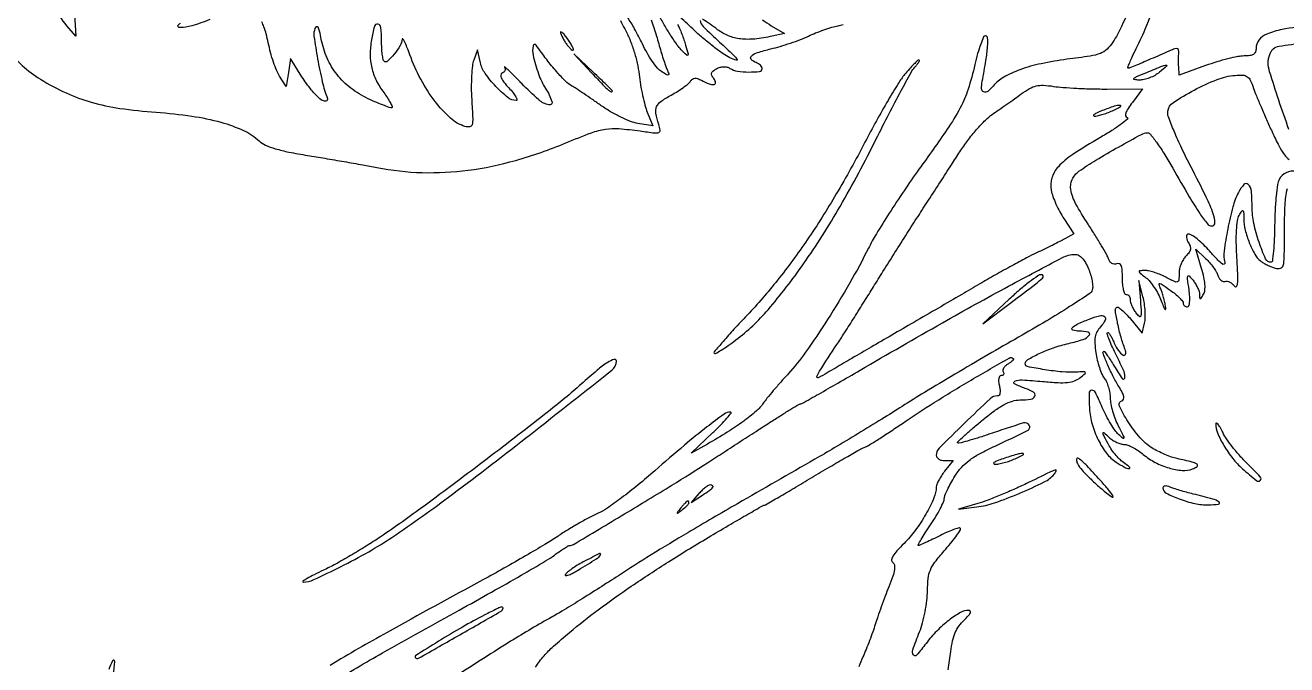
# Model space of a CAD drawing. Extents: x 39 to 1071, y 2 to 926.
# Drawn here: x 409 to 720.6, y 470.5 to 628.6 of the extents above; entities that cross this region are included whole.
import ezdxf

# ---------------------------------------------------------------- set-up
doc = ezdxf.new("R2010")
doc.units = 0

msp = doc.modelspace()

# ---------------------------------------------------------------- linework, layer by layer
for points in [[(683.172932, 636.044289, -0.006065), (679.756912, 628.281963, -0.036832), (677.651635, 624.431331, -0.05809), (676.183508, 622.652557, -0.102001), (674.575059, 621.640924, -0.051826), (672.019634, 620.975948, -0.006345), (666.287199, 620.177905, 0.020895), (659.921593, 619.102098, 0.034626), (654.686598, 617.605648, 0.042058), (650.664468, 615.752622, 0.090819), (648.060658, 613.573088, -0.05005), (646.708082, 612.24023, -0.279442), (645.741489, 612.110854, -0.292222), (645.211989, 612.901233, -0.052702), (645.367017, 614.75, 0.006714), (646.282321, 619.910631, 0.022761), (646.680067, 623.30646, 0.030353), (646.702783, 625.491507, 0.399559), (646.168052, 626, 0.297972), (645.700252, 625.694054, 0.014778), (644.979966, 623.905578, 0.019826), (644.233026, 621.602854, 0.012595), (643.538635, 618.870053, -0.021932), (641.864609, 612.761931, -0.044663), (639.925871, 608.184303, -0.028527), (636.699689, 602.885766, -0.004602), (629.743646, 593, 0.006981), (626.052543, 587.700884, 0.006293), (622.378399, 582.115625, 0.006317), (619.211375, 577.02622, 0.019799), (617.264743, 573.5, -0.014522), (612.645829, 564.920353, -0.011312), (607.149655, 555.865178, -0.011288), (601.718932, 547.766918, -0.03245), (597.475637, 542.5, 0.005074), (595.60018, 540.416544, 0.005043), (593.763465, 538.291184, 0.00495), (592.195076, 536.401259, 0.019587), (591.288951, 535.193393, -0.063291), (589.520091, 533.220264, -0.020334), (586.438542, 530.764536, -0.017789), (582.398095, 528.020324, -0.0112), (577.5, 525.093273), (573.5, 522.822925), (578.819751, 527.911462, 0.008117), (580.796302, 529.864527, 0.015545), (582.30666, 531.505242, 0.013915), (583.33559, 532.764345, 0.622815), (583.21979, 533, 0.157085), (581.607807, 532.480752, 0.008905), (577.359432, 529.310678, 0.011018), (571.813938, 524.817988, 0.004551), (564.5, 518.5055, -0.00914), (560.378124, 515.013502, -0.010086), (556.2625, 511.790175, -0.009548), (552.646879, 509.18078, -0.049749), (550.5, 507.989386, 0.020209), (548.551617, 507.05391, 0.007698), (545.9125, 505.600362, 0.007609), (543.090293, 503.931395, 0.009246), (540.5, 502.279279, -0.011247), (537.360844, 500.294718, -0.003561), (532.590625, 497.473151, -0.003553), (527.225722, 494.402015, -0.003943), (522, 491.513698, 0.002315), (498.378332, 478.55796, 0.009628), (484.322632, 470.406257, 0.015209)], [(421.169692, 631.22611), (421.5, 625.874521), (419.296549, 628.438907, -0.096141), (416.332451, 633.638118, -0.069605)], [(726.537389, 628.664544, 0.010563), (719.417493, 627.525663, 0.056117), (715.646027, 626.392584, 0.12404), (713.715597, 624.922653, 0.169904), (713, 622.877555, -0.093295), (712.832426, 621.987282, -0.159479), (712.356601, 621.408872, -0.109873), (711.481914, 621.092322, -0.032103), (710.045489, 621, 0.048495), (708.485081, 620.848298, 0.01281), (706.036128, 620.302084, 0.012877), (703.268171, 619.533587, 0.012905), (700.545489, 618.624115), (694, 616.248231), (693.881517, 618.374115, -0.009363), (693.848043, 619.279656, -0.007802), (693.84552, 620.242709, -0.007891), (693.87089, 621.124405, -0.021149), (693.925354, 621.75, 0.140153), (693.802134, 622.568849, 0.34754), (693.296747, 622.828105, 0.053175), (692.007356, 622.427508, 0.002226), (687.595917, 620.5, -0.003001), (685.39401, 619.54197, -0.004497), (683.459056, 618.734375, -0.001944), (681.79975, 618.066791, -0.094939), (681.451163, 618, -0.514355), (681.33723, 618.159365, -0.010949), (681.725545, 619.218678, -0.015783), (682.29909, 620.55721, -0.00884), (683.075857, 622.148693, 0.019688), (685.616286, 627.653462, 0.007771), (688.691307, 635.409449, 0.004423)], [(454.55288, 629.979478, -0.021053), (450.146733, 628.437147, -0.076256), (447.215053, 628.016847, -0.173927), (446.750743, 628.188563, -0.390387), (446.706772, 628.530824, -0.082359), (447.308763, 629.138183, -0.013936)], [(556.015883, 629.731913, 0.010269), (557.064211, 627.697704, -0.026842), (558.28505, 625.122668, -0.021139), (559.334205, 622.219486, -0.021165), (560.13296, 619.243053, -0.027184), (560.599871, 616.447704, 0.014204), (560.954555, 613.922693, 0.011725), (561.471734, 611.253829, 0.011896), (562.062318, 608.826292, 0.030765), (562.635751, 607.118523), (564.007816, 603.737047), (560.307598, 604.33751, -0.052966), (558.519066, 604.826167, -0.019631), (556.123996, 605.872259, -0.019196), (553.579788, 607.227484, -0.021947), (551.261598, 608.718986, 0.003224), (549.073335, 610.245651, 0.003472), (546.918845, 611.706256, 0.003282), (545.053063, 612.934681, 0.016556), (543.984602, 613.578905, -0.069326), (542.438666, 614.749026, -0.016913), (540.253046, 617.09212, -0.016024), (537.780398, 620.120154, -0.011565), (535.212894, 623.64452, 0.659044), (534.424089, 623.483729, 0.104847), (534.434528, 621.231842, 0.032407), (535.763354, 616.581973, 0.055043), (537.532627, 612.948316, -0.054746), (539.086389, 609.762052, -0.585494), (538.33866, 608.90094, -0.131498), (535.81734, 610.166209, -0.019299), (531.657392, 614.161404, 0.003496), (529.791649, 616.070186, 0.007787), (528.33919, 617.490572, 0.01243), (527.426037, 618.314042, 0.856626), (527.34746, 618.246814, -0.108431), (527.503758, 617.801509, -0.123201), (527.448099, 617.353587, -0.118727), (527.184563, 616.972594, -0.095955), (526.756231, 616.717012, 0.28799), (526.428826, 616.298047, 0.136058), (526.548207, 615.593834, 0.060539), (527.203108, 614.547656, 0.01828), (528.437091, 613.131602, -0.018462), (529.484727, 611.92851, -0.040398), (530.172925, 610.919908, -0.078849), (530.425586, 610.249967, -0.475084), (530.221887, 610, -0.172516), (528.179219, 610.726404, -0.032514), (525.230632, 613.464176, -0.034953), (522.595834, 616.672407, -0.100672), (521.435366, 619.291912), (520.730233, 622.5), (519.775545, 620, 0.063846), (519.432751, 618.582446, 0.014297), (519.230746, 616.098774, 0.01461), (519.162983, 613.196546, 0.013668), (519.261534, 610.22987, -0.004225), (519.50442, 605.571421, -0.07237), (519.350789, 604.053158, -0.300981), (518.764681, 603.517183, -0.113234), (517.601105, 603.59815, -0.111548), (514.04684, 605.619795, -0.044017), (510.216128, 609.785874, -0.040391), (506.685978, 615.236006, -0.038124), (503.999616, 621.286931, 0.008735), (503.281604, 623.19985, 0.021321), (502.66913, 624.574369, 0.052616), (502.259787, 625.217305, 0.689702), (502.073066, 625.157729, -0.121492), (501.583628, 623.553828, -0.036277), (500.106258, 621.442278, -0.033489), (498.471465, 619.687355, -0.405009), (497.632755, 619.700578, -0.150346), (497.384753, 620.168977, -0.01544), (497.185872, 621.420378, -0.018152), (497.046182, 622.96084, -0.013534), (497, 624.666667, 0.022654), (496.845615, 628.07244, 0.347816), (496.087844, 628.869626, 0.379334), (495.216914, 628.294222, 0.023618), (494.503671, 625.021726, 0.041342), (494.192143, 621.353878, 0.057636), (494.563365, 618.084208, 0.058312), (495.665555, 615.014224, 0.04364), (497.540654, 611.944897, -0.012627), (498.445861, 610.650791, -0.020175), (499.14497, 609.49705, -0.015158), (499.632926, 608.54618, -0.317356), (499.581532, 608.248198, -0.286434), (499.251365, 608.171773, -0.006812), (497.69697, 608.728773, -0.0129), (495.844363, 609.476272, -0.008143), (493.720716, 610.43891, -0.052827), (489.4078, 613.067968, -0.062129), (485.998344, 616.421202, -0.063259), (483.562855, 620.454309, -0.057925), (482.122981, 625.089446, 0.010534), (481.691001, 627.151146, 0.074411), (481.315953, 628.100731, 0.401141), (480.943909, 628.20897, 0.172362), (480.557578, 627.793907, 0.138127), (480.301624, 625.890587, 0.008791), (481.198066, 620.279438, 0.013898), (482.370058, 614.608507, 0.033717), (483.628684, 610.525252, -0.477013), (483.234035, 609.841972, -0.218457), (482.085382, 610.163965, -0.045557), (479.648897, 612.645285, -0.03069), (477.328257, 615.86944), (474.5, 620.355531), (473.982873, 616.927765), (473.465746, 613.5), (471.82445, 616, -0.047887), (471.114055, 617.347246, -0.015534), (470.322986, 619.458645, -0.015327), (469.584534, 621.873543, -0.016656), (469.017883, 624.263471, 0.014354), (468.512779, 626.43834, 0.025677), (467.956204, 628.186395, 0.025904), (467.419382, 629.416848, 0.440944)], [(563.605394, 629.923011, -0.004286), (564.242209, 628.005061, -0.004238), (564.892426, 625.929055, -0.005373), (565.456138, 624, 0.004873), (565.997198, 622.141556, 0.004755), (566.578667, 620.278726, 0.004692), (567.120188, 618.652542, 0.017732), (567.504393, 617.650981, -0.013785), (567.93323, 616.558921, -0.409868), (567.820227, 616.313401, -0.226847), (567.462095, 616.343796, -0.006859), (566.149496, 617.138711, -0.08077), (565.155289, 618.009709, -0.021282), (563.875153, 619.70202, -0.021034), (562.563999, 621.779499, -0.020194), (561.412828, 623.98773, 0.015522), (559.502119, 627.737991, 0.030138), (557.70975, 630.581, 0.035078)], [(570.109781, 628.794872, -0.02096), (570.597841, 627.783174, -0.009613), (571.152565, 626.427278, -0.009501), (571.682652, 624.975623, -0.012955), (572.101266, 623.646906, -0.002893), (572.699669, 621.513907, -0.267602), (572.621083, 621.212711, -0.411178), (572.36964, 621.209589, -0.0044), (571.012879, 622.542676, -0.043087), (570.03316, 623.707547, -0.009875), (568.593765, 625.841552, -0.010139), (567.028135, 628.375879, -0.009728), (565.544108, 631.006383, 0.010117)], [(575.686842, 629.755076, 0.1598), (576.456433, 628.270955, 0.007906), (580.5, 624.430153, -0.002641), (583.930677, 621.239548, -0.057565), (584.815574, 620.191845, -0.716714), (584.618185, 619.936121, -0.030404), (583.058011, 620.57938, -0.037728), (581.377115, 621.558098, -0.012529), (579.067878, 623.233854, -0.012393), (576.59273, 625.225576, -0.013788), (574.308011, 627.270019, 0.005044), (570.727768, 630.58828, 0.097546)], [(591.107642, 629.948247, 0.029566), (593.25, 628.491), (596.5, 626.550784), (593.5, 625.893707, -0.028237), (589.166621, 625.198112, -0.055339), (585.676717, 625.225551, -0.066256), (582.713345, 625.984583, -0.063225), (580, 627.5, 0.012883), (576.250683, 630.119731, 0.653867)], [(404.419435, 622.868245, 0.094652), (412.781394, 615.230795, 0.030531), (419.081115, 611.867683, 0.037953), (425.309574, 609.569754, 0.03373), (432.380605, 608.06156, 0.017726), (441.32088, 607.098937, -0.01815), (450.152619, 606.140435, -0.031964), (457.331488, 604.623007, -0.039366), (462.910754, 602.580694, -0.080279), (466.777145, 599.992994, 0.084709), (468.301928, 598.991802, 0.030413), (470.749718, 598.094994, 0.02306), (474.133522, 597.251597, 0.009917), (478.713376, 596.426137, -0.002111), (482.997764, 595.722805, -0.001508), (487.786288, 594.901077, -0.001523), (492.345368, 594.090244, -0.003263), (495.856964, 593.430972, 0.040859), (507.038028, 592.191158, 0.039688), (518.383269, 592.76542, 0.037245), (530.137694, 595.201625, 0.028432), (542.54645, 599.530694, -0.008479), (548.863421, 602.021308, -0.049997), (552.299787, 602.930641, -0.060049), (555.578565, 603.058004, -0.015359), (560.865956, 602.464154, 0.004913), (564.449656, 601.985655, 0.11652), (565.455396, 602.095803, 0.3538), (565.790512, 602.642872, 0.044531), (565.466096, 604.096976, -0.031508), (564.773847, 606.859638, -0.145987), (564.948362, 608.478227, -0.141114), (565.98551, 609.76681, -0.028755), (568.5, 611.326578, 0.014384), (570.090264, 612.250866, 0.016216), (571.560996, 613.230687, 0.015612), (572.751865, 614.138508, 0.08002), (573.30339, 614.756611, -0.0915), (573.784325, 615.271484, -0.136872), (574.355942, 615.489859, -0.105656), (575.069291, 615.405535, -0.040823), (575.987648, 615.006611, 0.030444), (577.90428, 614.126379, 0.127377), (579.15434, 613.980377, 0.430603), (579.509601, 614.47752, 0.125648), (579.057878, 615.430261, -0.052992), (578.546606, 616.199108, -0.190851), (578.486747, 616.773789, -0.16524), (578.83861, 617.287112, -0.037762), (579.739315, 617.860486, -0.054269), (580.609063, 618.210868, -0.0623), (581.494014, 618.3447, -0.066864), (582.329277, 618.254246, -0.080848), (583.053882, 617.945537, 0.103961), (584.888277, 617.261518, 0.035797), (587.726103, 617.039222, 0.031513), (590.375206, 617.188779, 0.379659), (591, 617.893011, 0.13875), (590.891374, 618.276919, 0.061199), (590.559375, 618.692784, 0.053891), (590.073796, 619.075237, 0.048303), (589.5, 619.361626, -0.114989), (588.314286, 620.164799, -0.414081), (588.346152, 620.987245, -0.112149), (589.825783, 621.841382, -0.016739), (593.163336, 622.753212, 0.014256), (595.438105, 623.362567, 0.009481), (598.010399, 624.18428, 0.009548), (600.478503, 625.077546, 0.018361), (602.413336, 625.902592, -0.014434), (604.214766, 626.687526, -0.010639), (606.250861, 627.455727, -0.010771), (608.208474, 628.100029, -0.023537), (609.738532, 628.489666, 0.02246), (611.021193, 628.813364, 0.026609)], [(721.125041, 602.811783, -0.007144), (718.601791, 610.102371, -0.004129), (716.351371, 617.11211, -0.075742), (716, 619.418344, -0.047579), (716.092405, 620.387211, -0.041804), (716.367188, 621.365849, -0.044039), (716.770629, 622.211128, -0.089507), (717.25, 622.766733, -0.131511), (718.664405, 623.396441, -0.004391), (724.788162, 624.312949, -0.009218)], [(636.920953, 469.33427, 0.003892), (637.275205, 471.612239, 0.00419), (637.584868, 473.840068, -0.023176), (638.054502, 476.479678, -0.044946), (638.712143, 478.516905, -0.053379), (639.629112, 480.161088, -0.051979), (640.88056, 481.590068, 0.018478), (641.924067, 482.631956, 0.074357), (642.431913, 483.373025, 0.253385), (642.413333, 483.795198, 0.263478), (642.051661, 484, 0.131657), (639.99756, 483.449587, 0.033739), (637.116211, 481.515905, 0.033033), (634.108776, 478.853801, 0.033833), (631.50392, 475.838824, -0.016366), (629.142512, 472.904541, -0.515487), (628.354859, 472.976809, -0.219651), (628.231581, 474.271302, -0.009494), (629.863913, 478.654746, 0.028494), (630.610889, 480.920253, 0.017259), (631.246562, 483.672254, 0.017269), (631.690077, 486.456725, 0.028927), (631.845364, 488.82113, -0.024869), (632.022325, 491.896732, -0.071866), (632.550361, 493.958779, -0.064614), (633.674065, 495.906786, -0.017381), (635.942986, 498.672569, 0.008768), (637.497244, 500.502003, 0.01247), (638.808252, 502.185024, 0.008516), (639.833325, 503.621459, 0.151846), (640, 504.157636, 0.480154), (639.738002, 504.367563, 0.024826), (638.541015, 504.037027, 0.024277), (636.938825, 503.419994, 0.013217), (635.033244, 502.516846, -0.003524), (633.096213, 501.552376, -0.005266), (631.388696, 500.739323, -0.002376), (629.925857, 500.07001, -0.106489), (629.600868, 500, -0.571408), (629.513743, 500.147838, -0.005275), (630.280285, 501.498269, -0.010479), (631.284223, 503.14391, -0.0059), (632.567624, 505.100489, 0.011874), (633.881987, 507.157444, 0.015067), (634.99174, 509.119653, 0.013091), (635.819078, 510.796261, 0.108478), (636, 511.620361, -0.09383), (636.14934, 512.409158, -0.015947), (636.756612, 513.82135, -0.016921), (637.589592, 515.453717, -0.014354), (638.575699, 517.119915, -0.041476), (640.226339, 519.309344, -0.049209), (642.131927, 521.061771, -0.038495), (644.704672, 522.704517, -0.014625), (648.519289, 524.604262, 0.006155), (656.557667, 528.438986, 0.421181), (656.981864, 529.735955, 0.363271), (655.595241, 530.310377, 0.005923), (647.006332, 527.502154, -0.005503), (644.165176, 526.570574, -0.00877), (641.714032, 525.843669, -0.003379), (639.620846, 525.277865, -0.266728), (639.302805, 525.363862, -0.420407), (639.30561, 525.629716, -0.00385), (640.891904, 527.12717, -0.009825), (642.837348, 528.865549, -0.005851), (645.217409, 530.861708, -0.013056), (648.380765, 533.31724, -0.034217), (650.806698, 534.857063, -0.048132), (652.830041, 535.71484, -0.076344), (654.686766, 536, 0.036174), (657.338889, 536.192128, 0.253957), (658.341102, 536.941489, 0.382256), (658.049217, 537.888877, 0.051613), (655.998813, 538.850569, -0.032506), (653.35199, 539.970929, -0.64565), (653.379146, 540.629183, -0.110377), (655.248912, 540.936836, -0.008907), (660.25, 540.563069, 0.009831), (664.07737, 540.284133, 0.037853), (666.460077, 540.337945, 0.061808), (668.133931, 540.715254, 0.081321), (669.5, 541.474811, 0.00779), (670.778499, 542.519971, 0.390964), (670.815589, 542.816297, 0.253412), (670.486073, 542.976918, 0.004731), (668.5, 542.87298, -0.03808), (665.13952, 542.921289, -0.017528), (660.794482, 543.46969, -0.00851), (656.547397, 544.232093, -0.358288), (656, 544.897936, -0.264661), (656.601662, 545.954983, -0.023759), (659.398636, 547.441009, -0.027893), (662.936025, 548.874813, -0.024832), (666.75, 549.97016, 0.021124), (670.294573, 550.95976, 0.140077), (671.802629, 551.975702, 0.557062), (671.554921, 552.73106, 0.059423), (669.3, 553, -0.071367), (667.773381, 553.219015, -0.540227), (667.599015, 553.79244, -0.111718), (668.776002, 554.692512, -0.013641), (671.782065, 555.974326, -0.029216), (674.338384, 556.814003, -0.220758), (675.557668, 556.597678, -0.388746), (675.754613, 555.713323, -0.053338), (674.541101, 554.045416, 0.06138), (673.698875, 552.847933, 0.079268), (673.261222, 551.579096, 0.059894), (673.174108, 549.976236, 0.020878), (673.42159, 547.67431, 0.022392), (673.779333, 545.849864, 0.020525), (674.307271, 544.010075, 0.021018), (674.914884, 542.408072, 0.060947), (675.509221, 541.385025, -0.059489), (676.059016, 540.444947, -0.030579), (676.526504, 539.16115, -0.029892), (676.851387, 537.762991, -0.039541), (676.968197, 536.461442, 0.046439), (677.116933, 535.026411, 0.021207), (677.56246, 533.193902, 0.020786), (678.198881, 531.289212, 0.026867), (678.946562, 529.604815, -0.002118), (680.199857, 527.120599, -0.105344), (680.336759, 526.591288, -0.649697), (680.153929, 526.500329, -0.011223), (679.039033, 527.464676, -0.057316), (678.182133, 528.440251, -0.016619), (677.094481, 530.126041, -0.016475), (675.986793, 532.121269, -0.016901), (675.022902, 534.168401, 0.012777), (673.3189, 537.866224, 0.314099), (672.382669, 538.383483, 0.383963), (671.74237, 537.673244, 0.014847), (671.854565, 533.837927, 0.054701), (672.506959, 529.996573, 0.045957), (673.998579, 526.143658, 0.047943), (676.058311, 522.836577, 0.084679), (678.407211, 520.652755, 0.015546), (680.517053, 519.362247, 0.117292), (681.631151, 519.03664, 0.714004), (681.760379, 519.358786, 0.025294), (680.216795, 520.560704, -0.046643), (679.246003, 521.385438, -0.022764), (678.163983, 522.599807, -0.022357), (677.145003, 523.975278, -0.030046), (676.357485, 525.310704, -0.001653), (675.23308, 527.527308, -0.17538), (675.193511, 527.8585, -0.563627), (675.362378, 527.91371, -0.004237), (676.691937, 526.75, 0.039318), (677.575073, 526.08023, 0.033227), (678.602068, 525.514062, 0.034541), (679.613168, 525.123817, 0.074963), (680.434385, 525, -0.092367), (681.314368, 524.836038, -0.028466), (682.548662, 524.276914, -0.027397), (683.886196, 523.480535, -0.026929), (685.136699, 522.538429, 0.05449), (688.084864, 520.561757, 0.049083), (691.494085, 519.185514, 0.052473), (694.780941, 518.58489, 0.111559), (697.324892, 518.959769, 0.073098), (698.430057, 519.584415, 0.513002), (698.410472, 520.105433, 0.086553), (697.205282, 520.632915, 0.005716), (693.5, 521.494428, -0.031034), (692.117746, 521.890504, -0.015547), (690.423963, 522.55176, -0.015373), (688.707876, 523.347202, -0.021923), (687.241152, 524.164978, -0.076977), (684.344758, 526.635002, -0.035623), (681.38305, 530.614409, -0.032789), (679.262052, 534.468925, -0.448534), (679.822862, 535.774287, 0.213201), (680.250152, 536.165903, 0.153837), (680.317866, 536.817535, 0.070148), (679.956647, 537.832856, 0.017928), (679.090985, 539.352783, -0.02098), (677.609899, 541.99057, -0.017197), (676.246666, 544.922114, -0.009479), (675.163338, 547.619309, -0.524993), (675.425975, 548, -0.239901), (675.641366, 547.890344, -0.005603), (676.320311, 546.934853, -0.011184), (677.094658, 545.763743, -0.007201), (677.941859, 544.373968, 0.018926), (679.923679, 541.288116, 0.656394), (680.55354, 541.41557, 0.15834), (680.382885, 543.040364, 0.012576), (678.5, 547, -0.009341), (677.521444, 549.023993, -0.014739), (676.766494, 550.798786, -0.0087), (676.217685, 552.277821, -0.28845), (676.298165, 552.631499, -0.435766), (676.539757, 552.622674, -0.034087), (676.972638, 552.046375, -0.02961), (677.474013, 551.164336, -0.016246), (677.986718, 550.032065, 0.052572), (678.995085, 548.176336, 0.108055), (680.196054, 547.051386, 0.514906), (680.753963, 547.29623, 0.144149), (680.662375, 548.437454, -0.02249), (679.639602, 551.508996, -0.01816), (678.812548, 554.886476, -0.010739), (678.238468, 557.999663, -0.241083), (678.511214, 558.844548, -0.346088), (678.925107, 558.894046, -0.034139), (679.800413, 558.274956, -0.031665), (680.861027, 557.292508, -0.018956), (681.997511, 556.003049), (684.841144, 552.518887), (685.461517, 555.009443, 0.054422), (685.629626, 556.243564, 0.022044), (685.599991, 557.943399, 0.0215), (685.406738, 559.785867, 0.025559), (685.061756, 561.5), (684.041622, 565.5), (684.423592, 560.522712, -0.00428), (684.627592, 557.528796, -0.095684), (684.51428, 556.670846, -0.55196), (684.167643, 556.586017, -0.04271), (683.402781, 557.463841, -0.028779), (682.865885, 558.294455, -0.026572), (682.412067, 559.203205, -0.027552), (682.095905, 560.056237, -0.075102), (682, 560.69113, 0.074813), (681.924751, 561.191223, 0.08866), (681.70625, 561.615519, 0.100678), (681.381354, 561.899158, 0.129981), (681, 562, -0.29927), (680.612571, 562.254704, -0.042227), (680.29375, 563.206428, -0.036755), (680.072364, 564.532999, -0.022975), (680, 566.106989, 0.01479), (679.939205, 568.161772, 0.082241), (679.695651, 569.234438, 0.216116), (679.235529, 569.669777, 0.176409), (678.551192, 569.658018, -0.110416), (677.93517, 569.56714, -0.116816), (677.352954, 569.751109, -0.105376), (676.87137, 570.1985, -0.076368), (676.545533, 570.856537, 0.050247), (676.097324, 571.894186, 0.005764), (674.832045, 574.105699, 0.006907), (673.256062, 576.705168, 0.005578), (671.494342, 579.453777, -0.020437), (668.435964, 584.552761, -0.082456), (667.247461, 587.968295, -0.150427), (667.570021, 590.468769, -0.132477), (669.25, 592.502925, -0.018118), (673.428398, 595.24537, -0.008475), (679.020928, 598.504412, -0.003915), (684.676076, 601.614872, -0.125029), (686.195226, 601.996736, -0.230405), (686.909087, 601.647128, -0.010693), (688.567299, 599.425077, -0.015888), (690.451268, 596.598741, -0.010552), (692.438133, 593.246736, 0.003898), (696.481589, 586.213359, 0.016212), (699.08856, 582.073359, 0.020411), (700.963237, 579.530146, 0.227499), (702.068094, 579, 0.421138), (702.838931, 579.789234, 0.079054), (702.433476, 582.000262, 0.029804), (700.711169, 586.088331, 0.005242), (696.942551, 593.529313, -0.008924), (694.644684, 598.150463, -0.012234), (692.754791, 602.39234, -0.009034), (691.341096, 605.96703, -0.125808), (691.192551, 607.33417, -0.213549), (692.563605, 609.507249, -0.024186), (697.678757, 612.565115, -0.02958), (703.352547, 615.176161, -0.07196), (707.828513, 616.217025, -0.032873), (709.750509, 616.253718, -0.143138), (710.816085, 615.887565, -0.13024), (711.5715, 614.984215, -0.02535), (712.379566, 613, 0.012786), (713.068589, 611.178409, 0.003685), (714.226161, 608.398438, 0.003704), (715.57804, 605.282411, 0.003938), (716.949091, 602.25, 0.011123), (718.663163, 598.744202, 0.038717), (719.989296, 596.602381, 0.065024), (721.142455, 595.393108, 0.171472)], [(722.814257, 592.505644, 0.155015), (720.449597, 592.158764, 0.157832), (718.738903, 590.512135, 0.086343), (718.318401, 589.239559, 0.011206), (717.961835, 586.389692, 0.012787), (717.698909, 582.958885, 0.010365), (717.587515, 579.269754, -0.008094), (717.496488, 575.720857, -0.013396), (717.291033, 572.731514, -0.006997), (717.023413, 570.295167, -0.375792), (716.701108, 570.007619, -0.29737), (715.361777, 570.863345, -0.023672), (713.737831, 574.966907, -0.03051), (712.452613, 579.638119, -0.050859), (712.021962, 583.690983, 0.022328), (711.831719, 587.579973, 0.16745), (711.081488, 589.236099, 0.43487), (710.009977, 589.22884, 0.066691), (708.639582, 587.269922, 0.053791), (707.257279, 583.703613, 0.017802), (705.993741, 578.225647, 0.015558), (705.116433, 572.788613, 0.096458), (705.29487, 569.980418, -0.324044), (705.135771, 569.571386, -0.307449), (704.685629, 569.581942, -0.047637), (703.584108, 570.538738, -0.009651), (701.834204, 572.451015, 0.027876), (698.975282, 575.355315, 0.075062), (696.570743, 576.957258, 0.513099), (695.839695, 576.548056, 0.16924), (696.167059, 575.104104, -0.046173), (696.691964, 574.060352, -0.128311), (696.788221, 573.251582, -0.122505), (696.477895, 572.475895, -0.040281), (695.675533, 571.532676, 0.06047), (695.033828, 570.713662, 0.039071), (694.492188, 569.635938, 0.038948), (694.122587, 568.481116, 0.058038), (694, 567.428571, -0.019384), (693.92942, 565.608691, -0.320774), (693.560463, 565.169168, -0.178396), (692.842951, 565.242195, -0.006555), (690.364307, 566.493839, 0.025214), (689.120957, 567.064532, 0.021242), (687.75389, 567.544141, 0.021774), (686.466893, 567.87468, 0.054025), (685.5, 567.971603, 0.016134), (684.300008, 567.923213, 0.441276), (684.124938, 567.700904, 0.184526), (684.339351, 567.334137, 0.005241), (685.795054, 566.189478, -0.057046), (686.781584, 565.233188, -0.025599), (687.855245, 563.778452, -0.02494), (688.844679, 562.107993, -0.030991), (689.585627, 560.461714, 0.009183), (690.145762, 559.056545, 0.060125), (690.520819, 558.398129, 0.678268), (690.681362, 558.440679, 0.070882), (690.669169, 559, 0.01568), (690.452411, 560.099302, 0.010604), (690.139754, 561.338003, 0.01069), (689.786217, 562.523472, 0.020886), (689.445427, 563.448522, -0.026694), (689.061811, 564.528306, -0.543749), (689.249383, 564.747384, -0.117893), (689.823076, 564.52616, -0.004008), (691.816831, 563.130428, -0.018043), (693.035899, 562.194308, -0.024221), (694.064944, 561.255883, -0.022688), (694.82359, 560.421054, -0.174813), (695, 559.931906, 0.107766), (695.077531, 559.576362, 0.099598), (695.297221, 559.273747, 0.09567), (695.625539, 559.070847, 0.090947), (696.011818, 559, 0.318497), (696.392667, 559.269986, 0.059121), (696.590349, 560.156759, 0.040762), (696.616873, 561.499308, 0.018485), (696.443534, 563.25, -0.003703), (696.094417, 565.95723, -0.132072), (696.183127, 566.578718, -0.539644), (696.491504, 566.633776, -0.019554), (697.431716, 565.55887, -0.033605), (698.034206, 564.701172, -0.029187), (698.548249, 563.730029, -0.030289), (698.90929, 562.793381, -0.072086), (699.030409, 562.05887, 0.013334), (699.070986, 561.180641, 0.41594), (699.220698, 561.05206, 0.237915), (699.443562, 561.187437, 0.007296), (700.016682, 562.13668, 0.104208), (700.351241, 563.143128, 0.046662), (700.379269, 564.544371, 0.036238), (700.118595, 566.320799, 0.018549), (699.549579, 568.501521), (698.126612, 573.229683), (700.546118, 570.956674, -0.02547), (701.516538, 569.947208, -0.021928), (702.431746, 568.794153, -0.022512), (703.169672, 567.672831, -0.057486), (703.567672, 566.786786, 0.059991), (703.884582, 566.090584, 0.079832), (704.335127, 565.562505, 0.098928), (704.844136, 565.279174, 0.160323), (705.334859, 565.282724, -0.130779), (705.865901, 565.31734, -0.068474), (706.496606, 565.100091, -0.060724), (707.125732, 564.679076, -0.056281), (707.653588, 564.10938, 0.435651), (708.129199, 564.054812, 0.196321), (708.451451, 564.680503, 0.032749), (708.499231, 566.811582, 0.004812), (708.271785, 571.124881, -0.010438), (708.116731, 574.86517, -0.018632), (708.168151, 577.943168, -0.020679), (708.395055, 580.316512, -0.097665), (708.837788, 581.603272, -0.01166), (709.509902, 582.700966, -0.441159), (709.766179, 582.744196, -0.221937), (709.931932, 582.418018, -0.005609), (709.969591, 580.717881, 0.058061), (710.317471, 577.991713, 0.034147), (711.324869, 574.859549, 0.033975), (712.679317, 572.036718, 0.095075), (714.095096, 570.372389, 0.036228), (714.793216, 569.890755, 0.017514), (715.748247, 569.373392, 0.017267), (716.785743, 568.901447, 0.023732), (717.75, 568.555001, 0.138405), (719.025479, 568.526414, 0.27538), (719.711991, 569.219399, 0.057556), (719.967136, 571.197411, 0.002934), (720.015313, 577.682612, -0.011556), (720.176188, 584.202196, -0.044539), (720.728165, 588.21188, -0.428984)], [(484.663233, 466.052139, -0.009227), (497.219359, 473.475762, -0.002943), (516.168288, 484.065333, 0.002124), (524.187602, 488.529687, 0.002796), (531.462648, 492.673985, 0.002031), (537.524194, 496.204934, 0.026839), (539.683278, 497.63557, -0.00697), (540.939076, 498.541447, -0.010017), (542.077811, 499.305449, -0.006222), (543.04706, 499.911048, -0.137359), (543.364743, 500, 0.13551), (544.416148, 500.290283, 0.000383), (557.002688, 507.826915, 0.002614), (568.726588, 514.942844, 0.005928), (577.5, 520.475237, 0.000009), (581.436634, 523.02345, 0.000006), (585.829586, 525.867227, 0.000006), (590.007452, 528.571916, 0.000014), (593.217741, 530.650392, -0.003083), (595.827612, 532.317488, -0.004765), (598.104886, 533.722303, -0.00165), (600.080397, 534.906245, -0.134963), (600.421406, 535, 0.128827), (600.780976, 535.094208, 0.000394), (604.964138, 537.452112, 0.002224), (609.687996, 540.147475, 0.001385), (615.203665, 543.347616, -0.00289), (635.516847, 555.051575, -0.005631), (651.878355, 564.110857, -0.002877), (665.152656, 571.168374, -0.117207), (668.301027, 571.970803, -0.138133), (669.156335, 571.744812, -0.072404), (670.020798, 571.049461, -0.055959), (670.849635, 569.929335, -0.032376), (671.595117, 568.426596, -0.027025), (672.125504, 566.935477, -0.027835), (672.485893, 565.410379, -0.028952), (672.646602, 564.060597, -0.095669), (672.530904, 563.176596, -0.16745), (671.795081, 562.214111, -0.003919), (666.956566, 559.055, -0.008246), (661.136192, 555.45368, -0.005449), (654.336992, 551.5, 0.00289), (646.771701, 547.152494, 0.00227), (638.620441, 542.355675, 0.002295), (631.082258, 537.82647, 0.00565), (625.600179, 534.412937, -0.003587), (620.587795, 531.263097, -0.002243), (614.676303, 527.643698, -0.002251), (608.819961, 524.130034, -0.004097), (604, 521.320764, 0.000877), (584.912885, 510.360059, 0.003061), (572.649056, 503.188571, 0.004614), (563.567649, 497.689288, 0.006311), (555.5, 492.559693, -0.003168), (550.848572, 489.560976, -0.002807), (545.96875, 486.496936, -0.002818), (541.543646, 483.787341, -0.00861), (538.5, 482.017991, 0.012513), (528.252696, 475.953466, 0.004934), (514.44665, 467.118383, 0.004992)], [(534.998192, 469.954704, -0.029075), (537.124161, 472.754517, -0.03342), (539.433384, 475.115142, -0.008883), (543.423103, 478.557098, -0.013679), (550.505533, 484.130272, -0.010028), (558.647847, 489.934433, -0.009069), (567.892343, 496.005671, -0.00673), (578.313617, 502.387885, -0.001339), (583.256, 505.306098, -0.002154), (587.485918, 507.763941, -0.000366), (591.235894, 509.917702, -0.130892), (591.544884, 510, 0.13197), (591.851845, 510.082455, 0.000469), (595.151815, 511.997323, 0.002454), (598.884973, 514.192823, 0.001533), (603.237312, 516.799397, -0.002268), (607.681212, 519.451929, -0.003112), (611.704326, 521.794952, -0.00201), (615.102567, 523.727707, -0.036691), (616.228525, 524.257452, 0.045075), (617.272615, 524.770198, 0.004241), (619.702763, 526.277138, 0.005408), (622.571022, 528.133326, 0.004229), (625.645405, 530.208055, -0.010672), (633.471469, 535.343934, -0.007086), (642.65346, 540.913552, -0.001531), (651.993768, 546.361256, -0.318135), (652.99167, 546.270121, -0.328331), (653.046481, 546.0352, -0.082575), (652.821117, 545.683635, -0.052866), (652.361445, 545.27198, -0.028634), (651.720637, 544.863537, 0.052792), (651.089048, 544.416735, 0.074815), (650.646118, 543.891155, 0.097047), (650.452377, 543.372393, 0.181328), (650.537985, 542.93854, -0.091828), (650.677093, 542.580345, -0.170406), (650.630962, 542.275696, -0.175148), (650.406447, 542.072267, -0.097656), (650.039965, 542, 0.229608), (649.652191, 541.812017, 0.123036), (649.428689, 541.315765, 0.073165), (649.403143, 540.524152, 0.033036), (649.589356, 539.5, -0.033014), (649.775765, 538.475023, -0.073335), (649.750025, 537.68362, -0.123451), (649.525919, 537.187897, -0.229022), (649.137218, 537, 0.189813), (647.339209, 536.291919, 0.004949), (640.97218, 530.237674, 0.00482), (634.712419, 524.048107, 0.197873), (634, 522.318394, 0.154822), (634.159518, 521.815577, 0.097769), (634.60882, 521.387278, 0.080144), (635.280072, 521.098238, 0.061743), (636.07258, 521), (638.14516, 521), (636.07258, 518.365141, 0.020758), (635.279233, 517.265554, 0.023035), (634.60882, 516.140603, 0.023195), (634.130244, 515.137071, 0.099984), (634, 514.49226, -0.103063), (633.436985, 511.789853, -0.026686), (631.435519, 507.792042, -0.027797), (628.811384, 503.725812, -0.042486), (626.065545, 500.554379, 0.014603), (624.29413, 498.725042, 0.048576), (623.291779, 497.387272, 0.09789), (622.948693, 496.449712, 0.301918), (623.217009, 495.865881, -0.208853), (623.667333, 495.21526, -0.086382), (623.690629, 494.122305, -0.045595), (623.27453, 492.437678, -0.011758), (622.295636, 489.811502, 0.004777), (621.39165, 487.486012, 0.003492), (620.430561, 484.887153, 0.003528), (619.554398, 482.411655, 0.007783), (618.928205, 480.506465, -0.00972), (618.32273, 478.688091, -0.005509), (617.522732, 476.509257, -0.005498), (616.66779, 474.330261, -0.009014), (615.890591, 472.506891, 0.013829), (614.873378, 470.055247, 0.086209)], [(430.412552, 464.789308, 0.013455), (431.135606, 471.324688, 0.824674), (430.513939, 471.5, 0.04407), (429.660305, 469.352601, 0.000806)]]:
    msp.add_lwpolyline(points, format="xyb")
for points in [[(541.970194, 625.055694, 0.025697), (542.449235, 624.261545, 0.02248), (543.02773, 623.483125, 0.023106), (543.615119, 622.827118, 0.06026), (544.109104, 622.43257, 0.369416), (544.327804, 622.466554, 0.26008), (544.379934, 622.723698, 0.05198), (544.079745, 623.409241, 0.015861), (543.488717, 624.376876, 0.011834), (542.139212, 626.333834, 0.131512), (541.409001, 626.926625, 0.68275), (541.179304, 626.700423, 0.021591)], [(548.958208, 616.75, 0.002776), (551.674887, 613.887533, 0.020484), (553.033091, 612.583618, 0.070267), (553.73167, 612.122185, 0.550933), (554, 612.291792, 0.197566), (553.920724, 612.484594, 0.001296), (552.604687, 613.807469, 0.004864), (551.070862, 615.311737, 0.003055), (549.25, 617.041792), (544.5, 621.5)], [(626.194678, 616.420011, 0.033871), (624.64813, 614.261276, 0.006097), (622.097481, 610.022953, 0.006553), (619.230788, 604.974664, 0.005885), (616.39063, 599.670011, -0.012891), (609.318328, 586.894228, -0.016666), (602.146911, 575.573958, -0.018108), (594.821346, 565.615533, -0.022548), (587.284702, 556.944661, 0.004582), (584.031937, 553.463225, 0.007616), (581.362775, 550.462933, 0.002316), (579.136414, 547.857966, 0.390154), (579.150582, 547.516084, 0.337743), (579.488396, 547.470555, 0.008513), (580.903487, 548.30823, 0.014805), (582.591978, 549.417179, 0.009119), (584.51467, 550.815998, 0.054004), (592.463332, 558.297113, 0.024611), (601.20474, 569.593456, 0.021604), (610.254517, 583.83233, 0.015364), (619.192779, 600.5, -0.003298), (622.356035, 606.756615, -0.004586), (625.276731, 612.314062, -0.002866), (627.798741, 616.943979, -0.057529), (628.730026, 618.25, 0.017283), (629.295969, 618.922166, 0.036784), (629.674849, 619.485937, 0.065684), (629.830266, 619.867276, 0.49129), (629.727791, 620, 0.191779), (629.383709, 619.862985, 0.008519), (628.449789, 618.948378, 0.013329), (627.367625, 617.791754, 0.00903)], [(689.139216, 616.966731, -0.047854), (688.041915, 616.217707, -0.034518), (686.696643, 615.593702, -0.035099), (685.32135, 615.175597, -0.061469), (684.139216, 615.054384, -0.031299), (682.907686, 615.15706, -0.613442), (682.813301, 615.437597, -0.097407), (683.47389, 615.890163, -0.004485), (686, 616.950695, -0.001717), (690.004048, 618.57359, -0.094413), (690.798354, 618.729133, -0.690216), (690.893563, 618.481939, -0.008898)], [(676.244067, 612.833618), (684.988134, 612.850998), (682.450114, 609.523483, 0.018292), (681.38273, 608.012514, 0.06002), (680.842733, 606.918609, 0.128658), (680.782869, 606.19674, 0.275649), (681.13457, 605.788477, -0.580523), (681.212806, 605.396686, -0.018944), (679.668939, 604.153165, -0.019009), (677.384852, 602.583268, -0.009908), (674.428522, 600.793682, 0.014107), (667.734004, 596.664012, 0.060609), (664.164267, 593.644938, 0.111122), (662.553049, 590.872019, 0.126273), (662.388072, 587.809642, 0.037704), (662.813625, 586.288396, 0.017839), (663.576956, 584.39823, 0.017566), (664.520593, 582.467569, 0.023719), (665.515011, 580.797952), (667.986567, 577.063179), (665.743284, 575.819246, -0.008418), (664.566492, 575.192364, -0.002562), (662.763783, 574.282294, -0.002565), (660.733362, 573.283258, -0.002797), (658.750447, 572.333868, 0.011488), (656.311234, 571.113452, 0.003509), (652.678756, 569.15767, 0.00351), (648.640386, 566.909658, 0.003831), (644.750447, 564.668838, -0.00047), (640.322761, 562.078456, -0.000216), (634.545444, 558.709116, -0.000214), (628.461805, 555.16813, -0.000295), (623, 551.996523, 0.000422), (617.962967, 549.069872, 0.000487), (613.165179, 546.27055, 0.000435), (609.104031, 543.890979, 0.002847), (607.072949, 542.682914, -0.021362), (604.861161, 541.475884, -0.66797), (604.518259, 541.777222, -0.06224), (605.172393, 543.123466, -0.001178), (609.448886, 549.665386, 0.00279), (611.355902, 552.603262, 0.001328), (613.778735, 556.403973, 0.001317), (616.289953, 560.389691, 0.00187), (618.5, 563.94748, -0.001957), (620.844649, 567.720493, -0.001022), (623.79375, 572.403712, -0.001016), (626.83876, 577.195799, -0.001555), (629.5, 581.336723, 0.000114), (632.114844, 585.379789, 0.000084), (635.013876, 589.866167, 0.000085), (637.757101, 594.11457, 0.000188), (639.84511, 597.352124, -0.018827), (641.776883, 600.115611, -0.016679), (643.987467, 602.84321, -0.016985), (646.143885, 605.165394, -0.048029), (647.84511, 606.576476, 0.002711), (649.497999, 607.711846, 0.001614), (651.454501, 609.080826, 0.001615), (653.395785, 610.457915, 0.002792), (655, 611.617283, -0.026946), (657.06189, 612.960824, -0.07336), (658.677713, 613.600903, -0.071104), (660.43881, 613.757596, -0.024202), (663, 613.496421, 0.01885), (665.315553, 613.235236, 0.006156), (668.746695, 613.021147, 0.006124), (672.566327, 612.876868, 0.006874)], [(675, 607.5, 0.013736), (673.747533, 606.977738, 0.045293), (672.96875, 606.538986, 0.253165), (672.838042, 606.282499, 0.401021), (673, 606.121182, 0.060302), (673.774793, 606.198773, 0.017427), (674.940625, 606.502824, 0.017255), (676.241381, 606.94035, 0.017606), (677.5, 607.463885, 0.022031), (679.49257, 608.484714, 0.764014), (679.410409, 608.804437, 0.085406), (677.989591, 608.581041, 0.010311)], [(652, 560.865793), (645.5, 554.818591), (652.5, 560.090736, 0.001031), (658.606884, 564.709984, 0.023745), (660.28374, 566.114169, 0.309559), (660.407852, 566.654502, 0.316517), (659.95, 566.956498, 0.146654), (659.088229, 566.669745, 0.010322), (657.016563, 565.149408, 0.013899), (654.595494, 563.185417, 0.009998)], [(546.297801, 539.906145, -0.016766), (538.199925, 533.122432, -0.003243), (523.077455, 521.450988, -0.003585), (507.529021, 509.786079, -0.010718), (496.670286, 502.114908, -0.009215), (493.235613, 499.888218, -0.00677), (489.350764, 497.542557, -0.006845), (485.613074, 495.422421, -0.015102), (482.690608, 493.930238, 0.00652), (480.390451, 492.805139, 0.013804), (478.645048, 491.86164, 0.01849), (477.556855, 491.17917, 0.738251), (477.611685, 491.000789, 0.108831), (480.25706, 491.581522, 0.00828), (486.88599, 494.779312, 0.012387), (493.821038, 498.485501, 0.019512), (499.55889, 502.039739, 0.012593), (514.491428, 512.672999, 0.005508), (533.771313, 527.482111, 0.001108), (553.933633, 543.397607, 0.228969), (555, 545.604151, 0.506354), (554.433329, 546.020243, 0.069022), (552.866416, 545.278929, 0.029764), (550.231692, 543.320387, 0.008025)], [(703.02277, 530.151129, 0.104441), (703.472583, 527.827886, 0.034217), (705.053047, 524.699364, 0.033891), (707.233073, 521.539656, 0.04467), (709.64585, 519.006086, 0.009268), (713.147207, 516.044955, 0.392036), (714.045665, 516.102338, 0.399495), (714.045334, 516.991545, 0.009299), (710.827586, 520.25, -0.018436), (709.034257, 522.133639, -0.014907), (707.247979, 524.279688, -0.015166), (705.717747, 526.360814, -0.037149), (704.75858, 528, 0.014538), (704.097051, 529.257639, 0.041434), (703.542057, 530.075644, 0.160869), (703.207396, 530.291495, 0.485448)], [(650.5, 521.471998, 0.013691), (649.078083, 520.959805, 0.055216), (648.2625, 520.531627, 0.409853), (648.211895, 520.280813, 0.248979), (648.5, 520.121956, 0.04997), (649.475496, 520.204075, 0.019594), (650.79375, 520.503051, 0.019163), (652.20472, 520.940331, 0.022641), (653.5, 521.463885, 0.020931), (655.460525, 522.462862, 0.770423), (655.381862, 522.764377, 0.073615), (653.944168, 522.555524, 0.006785)], [(668.87876, 520.25, 0.061177), (670.023725, 518.643347, 0.016061), (672.236402, 516.37729, 0.016521), (674.864322, 514.015284, 0.019623), (677.5, 511.970233, 0.675087), (677.670657, 512.078893, 0.10977), (677.44375, 512.611904, 0.019841), (676.294832, 514.08979, 0.006607), (674.5, 516.162374, 0.008707), (671.179865, 519.767052, 0.04511), (669.143936, 521.548715, 0.579208), (668.660844, 521.332255, 0.150246)], [(656.262746, 515.320005, -0.008824), (653.142914, 513.869811, -0.007178), (649.752379, 512.42385, -0.007263), (646.589989, 511.181847, -0.01872), (644.262746, 510.404746), (639.5, 509.010209), (644, 509.55001, 0.053494), (648.381027, 510.558586, 0.016858), (654.662759, 512.972464, 0.014052), (660.67871, 515.721957, 0.105712), (663.123119, 517.648349, 0.071914), (663.620205, 518.460678, 0.649306), (663.414614, 518.683047, 0.030588), (662.064138, 518.130532, 0.000815)], [(575.404988, 512.845198), (573.5, 510.690397), (576.25, 512.460208, 0.010783), (578.064072, 513.683799, 0.078231), (578.81588, 514.414433, 0.422229), (578.753966, 514.809368, 0.155293), (578.154988, 515, 0.142218), (577.713411, 514.871807, 0.024894), (576.998607, 514.367027, 0.025257), (576.196286, 513.670204, 0.020305)], [(690, 514.292201, 0.277762), (690.785921, 512.986613, 0.03222), (694.033366, 511.526062, 0.036611), (697.864208, 510.403546, 0.057038), (701.283927, 510.06768, 0.030353), (703.748317, 510.257165, 0.680363), (703.869341, 510.754894, 0.087464), (702.304434, 511.491593, 0.005874), (697.5, 512.73759, -0.006495), (695.840235, 513.170239, -0.006142), (694.160937, 513.653618, -0.006116), (692.68501, 514.117925, -0.021309), (691.75, 514.469467, 0.043431), (691.079152, 514.688383, 0.082581), (690.514063, 514.724506, 0.136213), (690.144258, 514.580344, 0.236341)], [(570.872445, 509.25, 0.001576), (569.99236, 508.120493, 0.377591), (570, 508, 0.377591), (570.120493, 507.99236, 0.001576), (571.25, 508.872445, 0.017685), (572.306759, 509.76332, 0.065617), (572.869516, 510.426111, 0.241985), (572.90695, 510.806605, 0.307699), (572.622445, 511, 0.184603), (572.410139, 510.91885, 0.013803), (571.952641, 510.485937, 0.017649), (571.425681, 509.920402, 0.012436)], [(546.814798, 495.965158, 0.015578), (545.349579, 495.131881, 0.017427), (543.994206, 494.237878, 0.016955), (542.899001, 493.402098, 0.083057), (542.387747, 492.818371, 0.550009), (542.493904, 492.599796, 0.115418), (543.017387, 492.661245, 0.035049), (544.111514, 493.145578, 0.013159), (545.572949, 493.969052, 0.004424), (550.099961, 496.733954, 0.11478), (551.10594, 497.740538, 0.755051), (550.846084, 498.026897, 0.006592)], [(522.5, 482.859325, 0.011211), (516.961094, 479.858747, 0.008775), (511.084583, 476.364574, 0.002349), (505.45453, 472.845104, 0.48084), (505.391052, 472.275615, 0.337026), (506.141074, 472.173545, 0.00079), (516.370991, 477.982837, 0.000875), (526.5446, 483.805033, 0.268501), (527, 484.591938, 0.341568), (526.823, 484.820809, 0.156703), (526.422836, 484.798114, 0.02536), (525.485715, 484.381599, 0.001275)]]:
    msp.add_lwpolyline(points, format="xyb", close=True)

doc.saveas('drawing.dxf')
